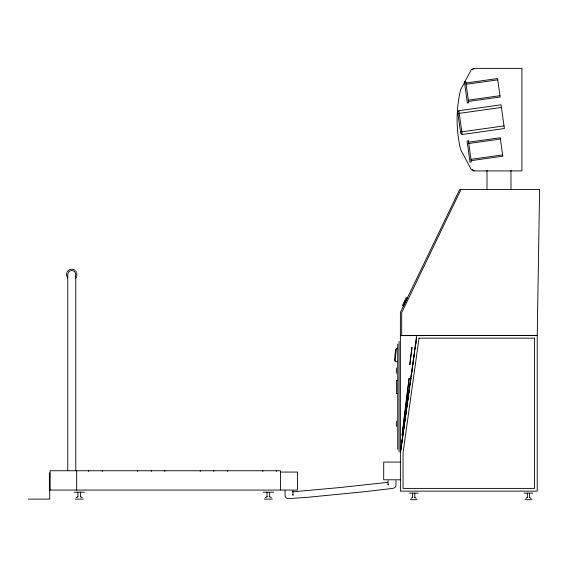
<?xml version="1.0" encoding="UTF-8"?>
<svg xmlns="http://www.w3.org/2000/svg" width="568" height="568" viewBox="0 0 568 568"><rect width="100%" height="100%" fill="white"/><g stroke="black" fill="none" stroke-linecap="round" stroke-linejoin="round"><path stroke-width="0.85" d="M409.755 364.656L411.885 347.389M409.918 364.677L412.048 347.417M402.037 435.166L409.045 378.26M402.187 435.187L409.194 378.281M407.505 402.762L400.39 452.582L416.365 337.924M400.39 452.582L416.365 339.188M407.753 401.008L408.626 394.895M408.875 393.148L409.748 387.028M410.004 385.281L410.998 378.288M411.246 376.534L411.502 374.788M411.75 373.041L412.12 370.421M412.375 368.675L412.624 366.921M412.872 365.174L413.248 362.554M413.497 360.808L413.745 359.054M413.994 357.308L414.37 354.688M415.243 348.567L415.492 346.821M415.868 344.201L416.117 342.447M388.185 484.121L388.05 484.973L388.05 480.649M66.754 272.697L66.52 275.445L67.684 277.944M76.765 276.339L76.765 272.697M461.031 189.435L401.69 312.705L401.69 335.617L400.39 335.617L537.236 335.411L539.6 189.435L459.732 189.435L400.39 312.379L400.39 491.142L537.236 491.142L537.236 335.411L400.39 335.411M67.152 271.859C68.678 269.047 72.789 268.323 75.189 270.439M76.375 277.184L75.189 278.597M458.852 110.732L457.716 112.237L460.683 133.338L462.189 134.474L504.391 128.538L501.054 104.803L458.852 110.732L462.189 134.474M411.097 498.37L412.631 497.355M525.854 498.37L527.381 497.355M76.147 497.717L77.951 496.638M265.306 497.717L267.109 496.638M472.406 69.736L474.259 68.309M457.978 114.104L459.221 113.373L501.423 107.444M465.909 82.992L497.554 78.547L500.152 97.007L468.501 101.452M466.094 84.312L497.738 79.861M468.316 100.138L499.968 95.687M504.015 125.904L461.82 131.833L460.421 131.478M468.572 142.185L500.216 137.74L502.815 156.2L471.163 160.652M468.756 143.505L500.408 139.053M470.978 159.331L502.63 154.879M387.724 482.36L339.976 487.543L292.548 491.845M397.721 348.326L396.393 348.326L395.058 361.646L397.721 361.646M397.721 380.29L396.393 380.29L396.393 393.603L397.721 393.603M400.39 462.096L383.705 462.096L383.705 479.79L400.39 479.79M280.429 472.065L297.575 472.065L297.575 490.056L49.373 490.056L49.373 473.066L50.041 473.066M74.01 492.193L84.398 492.193M263.169 492.193L273.556 492.193M409.287 493.152L418.105 493.152M524.037 493.152L532.862 493.152M28.4 499.116L49.707 499.116L49.707 474.081M75.21 499.116L83.198 499.116M264.368 499.116L272.356 499.116M410.302 499.691L417.089 499.691M525.059 499.691L531.84 499.691M396.258 349.654L395.598 349.583L394.533 360.254L395.193 360.318M529.163 497.256L531.044 498.37M414.413 497.256L416.287 498.37M269.615 496.638L271.419 497.717M80.457 496.638L82.261 497.717M407.462 297.717L403.273 306.4M407.213 298.236L406.127 297.738L402.435 305.392L403.521 305.882M404.281 301.565L405.367 302.062M472.406 169.562L474.259 170.989M75.842 271.092L76.375 271.859M292.903 494.458L292.953 495.324L292.953 490.674M529.561 493.152L529.561 497.554M527.338 493.152L527.338 497.554M510.973 170.258L510.973 189.435M486.996 170.258L486.996 189.435M416.365 335.411L416.365 340.701M414.803 493.152L414.803 497.554M412.581 493.152L412.581 497.554M399.055 341.432L399.055 451.965M397.721 344.094L397.721 449.302M396.393 367.936L396.393 373.261M396.393 421.193L396.393 426.518M396.038 480.649L395.903 486.109L394.874 487.557L393.077 488.352L364.535 491.718L306.514 497.405L287.664 498.661L285.974 497.809L285.101 496.318L285.051 490.638M280.429 490.056L280.429 470.751L50.041 470.751L50.041 490.056M276.431 470.751L276.431 471.412M269.672 492.193L269.672 496.986M267.052 492.193L267.052 496.986M262.849 470.751L262.849 471.412M227.427 470.751L227.427 471.412M213.845 470.751L213.845 471.412M200.263 470.751L200.263 471.412M164.834 470.751L164.834 471.412M151.251 470.751L151.251 471.412M137.669 470.751L137.669 471.412M102.247 470.751L102.247 471.412M88.658 470.751L88.658 471.412M80.514 492.193L80.514 496.986M77.894 492.193L77.894 496.986M76.673 470.751L76.673 490.056M75.764 276.694L75.764 470.687M67.769 275.643L67.769 470.687M67.833 275.21A3.99 3.99 0 0 1 72.456 270.588A3.99 3.99 0 0 1 75.217 276.517M419.028 338.152L403.053 452.774L403.053 488.402L534.573 488.402L534.573 338.152L419.028 338.152M471.298 69.708L460.648 89.687A128.617 128.617 0 0 0 460.648 149.611L471.298 169.591L473.96 170.918L521.907 170.918L521.907 68.38L473.96 68.38L471.298 69.708M465.717 81.671L464.404 81.856L467.365 102.957L468.685 102.772L465.717 81.671M468.387 140.864L467.066 141.049L470.027 162.15L471.348 161.965L468.387 140.864"/></g></svg>
